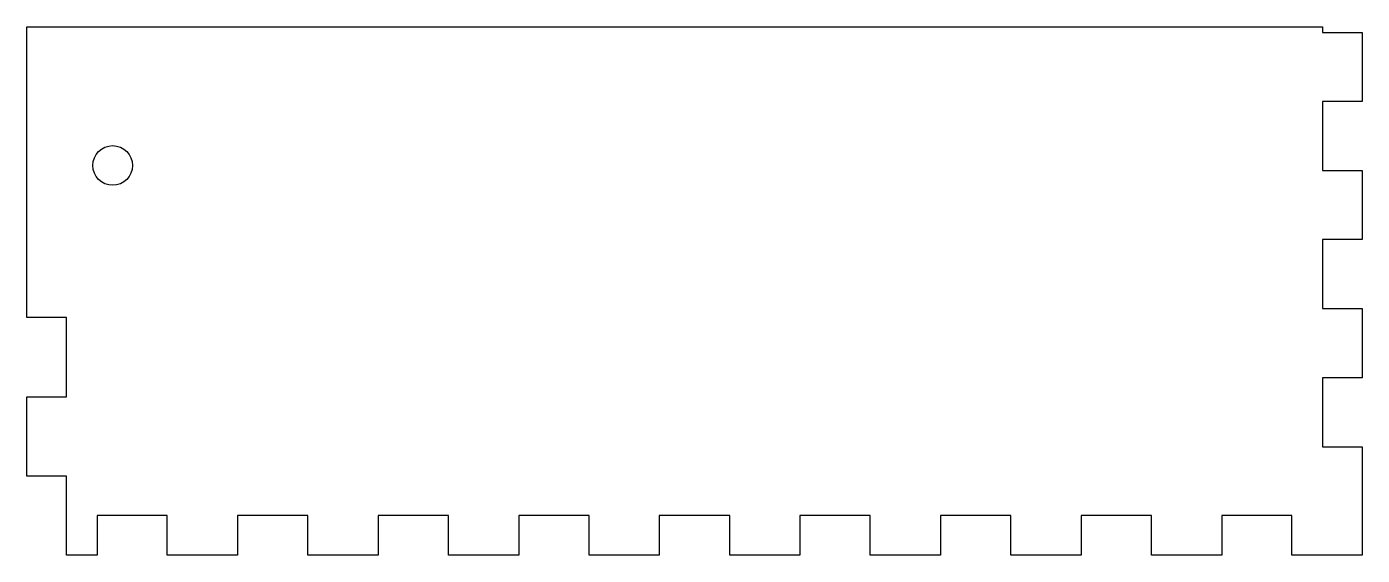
# Model space of a CAD drawing. Header units: millimetres. Extents: x -101 to 0, y 0 to 40.
import ezdxf

# ---------------------------------------------------------------- set-up
doc = ezdxf.new("R2010")
doc.units = ezdxf.units.MM
doc.layers.get('0').update_dxf_attribs({"linetype": 'CONTINUOUS'})

msp = doc.modelspace()

# ---------------------------------------------------------------- linework, layer by layer
msp.add_lwpolyline([(-98, 6), (-101, 6), (-101, 12), (-98, 12), (-98, 18), (-101, 18), (-101, 40), (-3, 40), (-3, 39.56), (0, 39.56), (0, 34.33), (-3, 34.33), (-3, 29.11), (0, 29.11), (0, 23.89), (-3, 23.89), (-3, 18.67), (0, 18.67), (0, 13.44), (-3, 13.44), (-3, 8.22), (0, 8.22), (0, 0), (-5.32, 0), (-5.32, 3), (-10.63, 3), (-10.63, 0), (-15.95, 0), (-15.95, 3), (-21.26, 3), (-21.26, 0), (-26.58, 0), (-26.58, 3), (-31.89, 3), (-31.89, 0), (-37.21, 0), (-37.21, 3), (-42.53, 3), (-42.53, 0), (-47.84, 0), (-47.84, 3), (-53.16, 3), (-53.16, 0), (-58.47, 0), (-58.47, 3), (-63.79, 3), (-63.79, 0), (-69.11, 0), (-69.11, 3), (-74.42, 3), (-74.42, 0), (-79.74, 0), (-79.74, 3), (-85.05, 3), (-85.05, 0), (-90.37, 0), (-90.37, 3), (-95.68, 3), (-95.68, 0), (-98, 0)], close=True)
msp.add_circle((-94.5, 29.5), 1.5)

doc.saveas('drawing.dxf')
